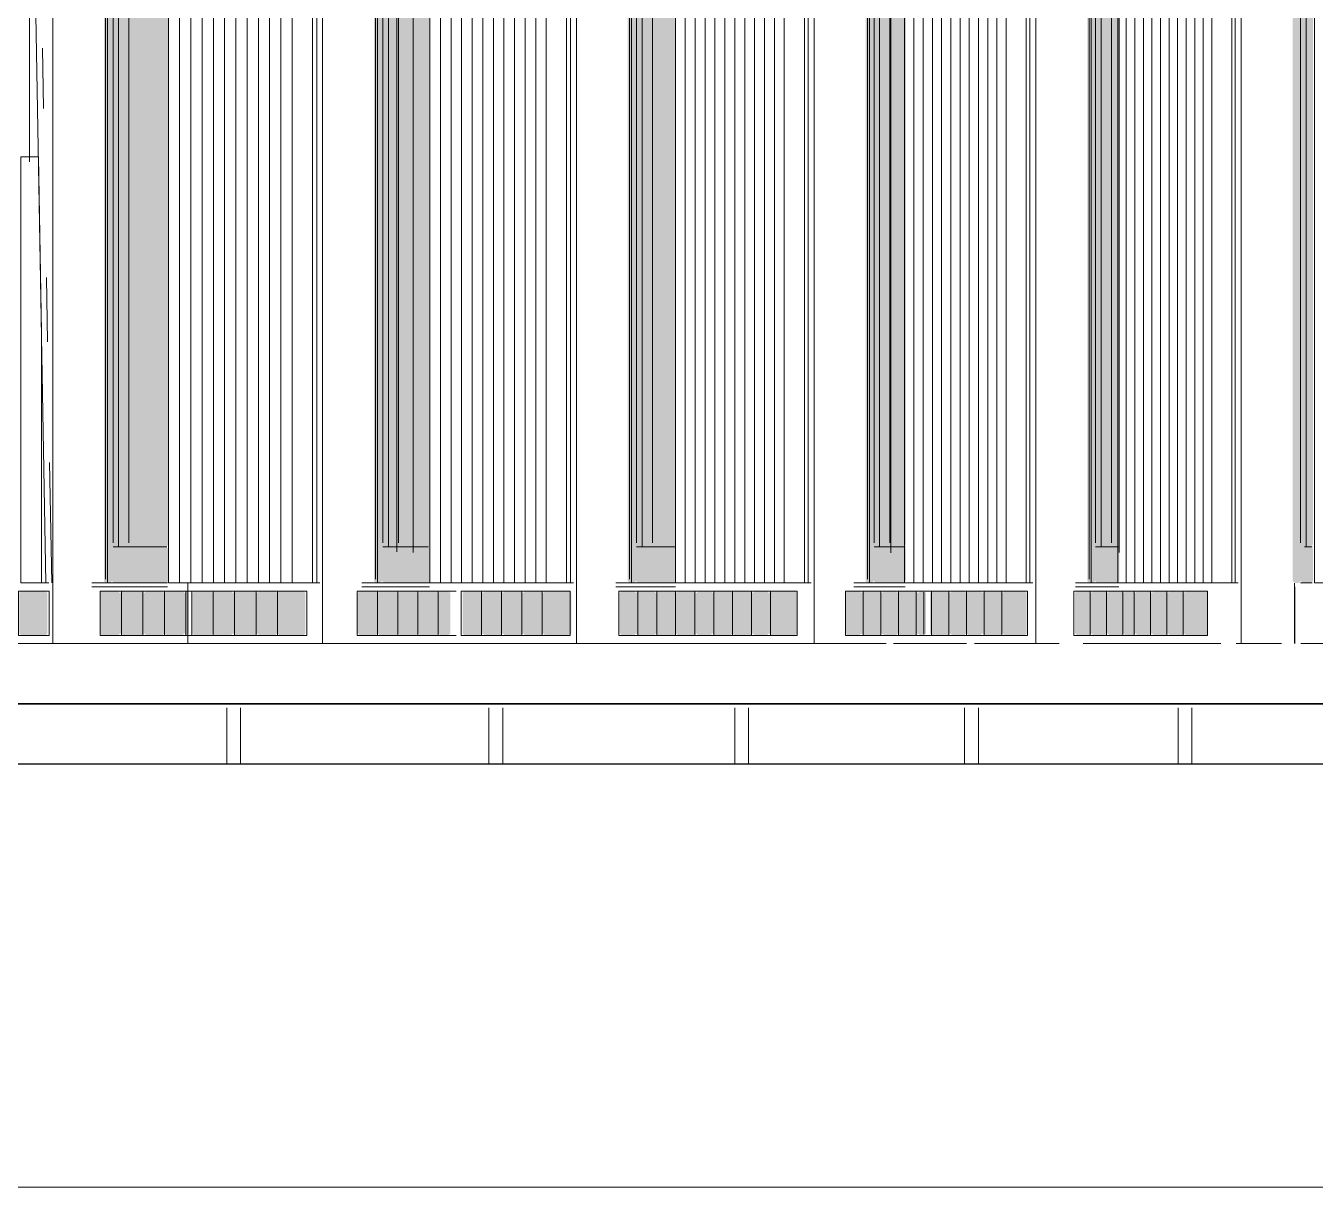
# Model space of a CAD drawing. Header units: millimetres. Extents: x 0 to 84100, y 0 to 59400.
# Drawn here: x 24186 to 27386, y 29193 to 32076 of the extents above; entities that cross this region are included whole.
import ezdxf

# ---------------------------------------------------------------- set-up
doc = ezdxf.new("R2010")
doc.units = ezdxf.units.MM
for name, color, linetype, lineweight in [('01_切断（構造・壁）', 7, 'Continuous', 35), ('09_立面の外形', 7, 'Continuous', 30), ('10_見えがかり', 7, 'Continuous', 13), ('12_見えがかり（ガラス）', 5, 'Continuous', 9), ('50_寸法', 3, 'Continuous', 9)]:
    doc.layers.add(name, color=color, linetype=linetype, lineweight=lineweight)

msp = doc.modelspace()

# ---------------------------------------------------------------- hatches: boundary and pattern name
at = {"layer": '10_見えがかり', "true_color": 0xe9dcc4}
for points in [[(24400.3, 33068.1), (24400.3, 33008.1), (24405.3, 33003.1), (24425.3, 33003.1), (24420.3, 32998.1), (24420.3, 30788.1), (24425.3, 30783.1), (24405.3, 30783.1), (24400.3, 30778.1), (24400.3, 30698.1), (24395.3, 30693.1), (24385.3, 30693.1), (24380.3, 30698.1), (24380.3, 33068.1), (24385.3, 33073.1), (24395.3, 33073.1)], [(25070.3, 33068.1), (25070.3, 33008.1), (25075.3, 33003.1), (25095.3, 33003.1), (25090.3, 32998.1), (25090.3, 30788.1), (25095.3, 30783.1), (25075.3, 30783.1), (25070.3, 30778.1), (25070.3, 30698.1), (25065.3, 30693.1), (25055.3, 30693.1), (25050.3, 30698.1), (25050.3, 33068.1), (25055.3, 33073.1), (25065.3, 33073.1)], [(25700.3, 33068.1), (25700.3, 33008.1), (25705.3, 33003.1), (25725.3, 33003.1), (25720.3, 32998.1), (25720.3, 30788.1), (25725.3, 30783.1), (25705.3, 30783.1), (25700.3, 30778.1), (25700.3, 30698.1), (25695.3, 30693.1), (25685.3, 30693.1), (25680.3, 30698.1), (25680.3, 33068.1), (25685.3, 33073.1), (25695.3, 33073.1)], [(26290.3, 33068.1), (26290.3, 33008.1), (26295.3, 33003.1), (26305.3, 33003.1), (26300.3, 32998.1), (26300.3, 30788.1), (26305.3, 30783.1), (26295.3, 30783.1), (26290.3, 30778.1), (26290.3, 30698.1), (26285.3, 30693.1), (26275.3, 30693.1), (26270.3, 30698.1), (26270.3, 33068.1), (26275.3, 33073.1), (26285.3, 33073.1)], [(26840.3, 33068.1), (26840.3, 33008.1), (26845.3, 33003.1), (26855.3, 33003.1), (26850.3, 32998.1), (26850.3, 30788.1), (26855.3, 30783.1), (26845.3, 30783.1), (26840.3, 30778.1), (26840.3, 30698.1), (26835.3, 30693.1), (26825.3, 30693.1), (26820.3, 30698.1), (26820.3, 33068.1), (26825.3, 33073.1), (26835.3, 33073.1)], [(27350.3, 33068.1), (27350.3, 33008.1), (27355.3, 33003.1), (27365.3, 33003.1), (27360.3, 32998.1), (27360.3, 30788.1), (27365.3, 30783.1), (27355.3, 30783.1), (27350.3, 30778.1), (27350.3, 30698.1), (27345.3, 30693.1), (27335.3, 30693.1), (27330.3, 30698.1), (27330.3, 33068.1), (27335.3, 33073.1), (27345.3, 33073.1)], [(24540.3, 30778.1), (24540.3, 30698.1), (24535.3, 30693.1), (24405.3, 30693.1), (24400.3, 30698.1), (24400.3, 30778.1), (24405.3, 30783.1), (24425.3, 30783.1), (24535.3, 30783.1)], [(25190.3, 30778.1), (25190.3, 30698.1), (25185.3, 30693.1), (25075.3, 30693.1), (25070.3, 30698.1), (25070.3, 30778.1), (25075.3, 30783.1), (25095.3, 30783.1), (25185.3, 30783.1)], [(25800.3, 30778.1), (25800.3, 30698.1), (25795.3, 30693.1), (25705.3, 30693.1), (25700.3, 30698.1), (25700.3, 30778.1), (25705.3, 30783.1), (25725.3, 30783.1), (25795.3, 30783.1)], [(26370.3, 30778.1), (26370.3, 30698.1), (26365.3, 30693.1), (26295.3, 30693.1), (26290.3, 30698.1), (26290.3, 30778.1), (26295.3, 30783.1), (26305.3, 30783.1), (26365.3, 30783.1)], [(26900.3, 30778.1), (26900.3, 30698.1), (26895.3, 30693.1), (26845.3, 30693.1), (26840.3, 30698.1), (26840.3, 30778.1), (26845.3, 30783.1), (26855.3, 30783.1), (26895.3, 30783.1)], [(27380.3, 30778.1), (27380.3, 30698.1), (27375.3, 30693.1), (27355.3, 30693.1), (27350.3, 30698.1), (27350.3, 30778.1), (27355.3, 30783.1), (27365.3, 30783.1), (27375.3, 30783.1)], [(24240.3, 30668.1), (24240.3, 30568.1), (24235.3, 30563.1), (24175.3, 30563.1), (24170.3, 30568.1), (24170.3, 30668.1), (24175.3, 30673.1), (24235.3, 30673.1)], [(24420.3, 30668.1), (24420.3, 30568.1), (24415.3, 30563.1), (24375.3, 30563.1), (24370.3, 30568.1), (24370.3, 30668.1), (24375.3, 30673.1), (24415.3, 30673.1)], [(24480.3, 30668.1), (24480.3, 30568.1), (24475.3, 30563.1), (24425.3, 30563.1), (24420.3, 30568.1), (24420.3, 30668.1), (24425.3, 30673.1), (24475.3, 30673.1)], [(24530.3, 30668.1), (24530.3, 30568.1), (24525.3, 30563.1), (24485.3, 30563.1), (24480.3, 30568.1), (24480.3, 30668.1), (24485.3, 30673.1), (24525.3, 30673.1)], [(24580.3, 30668.1), (24580.3, 30568.1), (24575.3, 30563.1), (24535.3, 30563.1), (24530.3, 30568.1), (24530.3, 30668.1), (24535.3, 30673.1), (24575.3, 30673.1)], [(24590.3, 30668.1), (24590.3, 30568.1), (24585.3, 30563.1), (24580.3, 30568.1), (24580.3, 30668.1), (24585.3, 30673.1)], [(24650.3, 30668.1), (24650.3, 30568.1), (24645.3, 30563.1), (24605.3, 30563.1), (24600.3, 30568.1), (24600.3, 30668.1), (24605.3, 30673.1), (24645.3, 30673.1)], [(24700.3, 30668.1), (24700.3, 30568.1), (24695.3, 30563.1), (24655.3, 30563.1), (24650.3, 30568.1), (24650.3, 30668.1), (24655.3, 30673.1), (24695.3, 30673.1)], [(24760.3, 30668.1), (24760.3, 30568.1), (24755.3, 30563.1), (24705.3, 30563.1), (24700.3, 30568.1), (24700.3, 30668.1), (24705.3, 30673.1), (24755.3, 30673.1)], [(24810.3, 30668.1), (24810.3, 30568.1), (24805.3, 30563.1), (24765.3, 30563.1), (24760.3, 30568.1), (24760.3, 30668.1), (24765.3, 30673.1), (24805.3, 30673.1)], [(24880.3, 30668.1), (24880.3, 30568.1), (24875.3, 30563.1), (24815.3, 30563.1), (24810.3, 30568.1), (24810.3, 30668.1), (24815.3, 30673.1), (24875.3, 30673.1)], [(25060.3, 30668.1), (25060.3, 30568.1), (25055.3, 30563.1), (25015.3, 30563.1), (25010.3, 30568.1), (25010.3, 30668.1), (25015.3, 30673.1), (25055.3, 30673.1)], [(25110.3, 30668.1), (25110.3, 30568.1), (25105.3, 30563.1), (25065.3, 30563.1), (25060.3, 30568.1), (25060.3, 30668.1), (25065.3, 30673.1), (25105.3, 30673.1)], [(25160.3, 30668.1), (25160.3, 30568.1), (25155.3, 30563.1), (25115.3, 30563.1), (25110.3, 30568.1), (25110.3, 30668.1), (25115.3, 30673.1), (25155.3, 30673.1)], [(25210.3, 30668.1), (25210.3, 30568.1), (25205.3, 30563.1), (25165.3, 30563.1), (25160.3, 30568.1), (25160.3, 30668.1), (25165.3, 30673.1), (25205.3, 30673.1)], [(25240.3, 30668.1), (25240.3, 30568.1), (25235.3, 30563.1), (25215.3, 30563.1), (25210.3, 30568.1), (25210.3, 30668.1), (25215.3, 30673.1), (25235.3, 30673.1)], [(25320.3, 30668.1), (25320.3, 30568.1), (25315.3, 30563.1), (25275.3, 30563.1), (25270.3, 30568.1), (25270.3, 30668.1), (25275.3, 30673.1), (25315.3, 30673.1)], [(25370.3, 30668.1), (25370.3, 30568.1), (25365.3, 30563.1), (25325.3, 30563.1), (25320.3, 30568.1), (25320.3, 30668.1), (25325.3, 30673.1), (25365.3, 30673.1)], [(25420.3, 30668.1), (25420.3, 30568.1), (25415.3, 30563.1), (25375.3, 30563.1), (25370.3, 30568.1), (25370.3, 30668.1), (25375.3, 30673.1), (25415.3, 30673.1)], [(25470.3, 30668.1), (25470.3, 30568.1), (25465.3, 30563.1), (25425.3, 30563.1), (25420.3, 30568.1), (25420.3, 30668.1), (25425.3, 30673.1), (25465.3, 30673.1)], [(25540.3, 30668.1), (25540.3, 30568.1), (25535.3, 30563.1), (25475.3, 30563.1), (25470.3, 30568.1), (25470.3, 30668.1), (25475.3, 30673.1), (25535.3, 30673.1)], [(25700.3, 30668.1), (25700.3, 30568.1), (25695.3, 30563.1), (25665.3, 30563.1), (25660.3, 30568.1), (25660.3, 30668.1), (25665.3, 30673.1), (25695.3, 30673.1)], [(25750.3, 30668.1), (25750.3, 30568.1), (25745.3, 30563.1), (25705.3, 30563.1), (25700.3, 30568.1), (25700.3, 30668.1), (25705.3, 30673.1), (25745.3, 30673.1)], [(25800.3, 30668.1), (25800.3, 30568.1), (25795.3, 30563.1), (25755.3, 30563.1), (25750.3, 30568.1), (25750.3, 30668.1), (25755.3, 30673.1), (25795.3, 30673.1)], [(25850.3, 30668.1), (25850.3, 30568.1), (25845.3, 30563.1), (25805.3, 30563.1), (25800.3, 30568.1), (25800.3, 30668.1), (25805.3, 30673.1), (25845.3, 30673.1)], [(25890.3, 30668.1), (25890.3, 30568.1), (25885.3, 30563.1), (25855.3, 30563.1), (25850.3, 30568.1), (25850.3, 30668.1), (25855.3, 30673.1), (25885.3, 30673.1)], [(25940.3, 30668.1), (25940.3, 30568.1), (25935.3, 30563.1), (25895.3, 30563.1), (25890.3, 30568.1), (25890.3, 30668.1), (25895.3, 30673.1), (25935.3, 30673.1)], [(25990.3, 30668.1), (25990.3, 30568.1), (25985.3, 30563.1), (25945.3, 30563.1), (25940.3, 30568.1), (25940.3, 30668.1), (25945.3, 30673.1), (25985.3, 30673.1)], [(26030.3, 30668.1), (26030.3, 30568.1), (26025.3, 30563.1), (25995.3, 30563.1), (25990.3, 30568.1), (25990.3, 30668.1), (25995.3, 30673.1), (26025.3, 30673.1)], [(26100.3, 30668.1), (26100.3, 30568.1), (26095.3, 30563.1), (26035.3, 30563.1), (26030.3, 30568.1), (26030.3, 30668.1), (26035.3, 30673.1), (26095.3, 30673.1)], [(26260.3, 30668.1), (26260.3, 30568.1), (26255.3, 30563.1), (26225.3, 30563.1), (26220.3, 30568.1), (26220.3, 30668.1), (26225.3, 30673.1), (26255.3, 30673.1)], [(26310.3, 30668.1), (26310.3, 30568.1), (26305.3, 30563.1), (26265.3, 30563.1), (26260.3, 30568.1), (26260.3, 30668.1), (26265.3, 30673.1), (26305.3, 30673.1)], [(26350.3, 30668.1), (26350.3, 30568.1), (26345.3, 30563.1), (26315.3, 30563.1), (26310.3, 30568.1), (26310.3, 30668.1), (26315.3, 30673.1), (26345.3, 30673.1)], [(26400.3, 30668.1), (26400.3, 30568.1), (26395.3, 30563.1), (26355.3, 30563.1), (26350.3, 30568.1), (26350.3, 30668.1), (26355.3, 30673.1), (26395.3, 30673.1)], [(26420.3, 30668.1), (26420.3, 30568.1), (26415.3, 30563.1), (26405.3, 30563.1), (26400.3, 30568.1), (26400.3, 30668.1), (26405.3, 30673.1), (26415.3, 30673.1)], [(26480.3, 30668.1), (26480.3, 30568.1), (26475.3, 30563.1), (26435.3, 30563.1), (26430.3, 30568.1), (26430.3, 30668.1), (26435.3, 30673.1), (26475.3, 30673.1)], [(26520.3, 30668.1), (26520.3, 30568.1), (26515.3, 30563.1), (26485.3, 30563.1), (26480.3, 30568.1), (26480.3, 30668.1), (26485.3, 30673.1), (26515.3, 30673.1)], [(26560.3, 30668.1), (26560.3, 30568.1), (26555.3, 30563.1), (26525.3, 30563.1), (26520.3, 30568.1), (26520.3, 30668.1), (26525.3, 30673.1), (26555.3, 30673.1)], [(26610.3, 30668.1), (26610.3, 30568.1), (26605.3, 30563.1), (26565.3, 30563.1), (26560.3, 30568.1), (26560.3, 30668.1), (26565.3, 30673.1), (26605.3, 30673.1)], [(26670.3, 30668.1), (26670.3, 30568.1), (26665.3, 30563.1), (26615.3, 30563.1), (26610.3, 30568.1), (26610.3, 30668.1), (26615.3, 30673.1), (26665.3, 30673.1)], [(26830.3, 30668.1), (26830.3, 30568.1), (26825.3, 30563.1), (26795.3, 30563.1), (26790.3, 30568.1), (26790.3, 30668.1), (26795.3, 30673.1), (26825.3, 30673.1)], [(26870.3, 30668.1), (26870.3, 30568.1), (26865.3, 30563.1), (26835.3, 30563.1), (26830.3, 30568.1), (26830.3, 30668.1), (26835.3, 30673.1), (26865.3, 30673.1)], [(26910.3, 30668.1), (26910.3, 30568.1), (26905.3, 30563.1), (26875.3, 30563.1), (26870.3, 30568.1), (26870.3, 30668.1), (26875.3, 30673.1), (26905.3, 30673.1)], [(26940.3, 30668.1), (26940.3, 30568.1), (26935.3, 30563.1), (26915.3, 30563.1), (26910.3, 30568.1), (26910.3, 30668.1), (26915.3, 30673.1), (26935.3, 30673.1)], [(26980.3, 30668.1), (26980.3, 30568.1), (26975.3, 30563.1), (26945.3, 30563.1), (26940.3, 30568.1), (26940.3, 30668.1), (26945.3, 30673.1), (26975.3, 30673.1)], [(27020.3, 30668.1), (27020.3, 30568.1), (27015.3, 30563.1), (26985.3, 30563.1), (26980.3, 30568.1), (26980.3, 30668.1), (26985.3, 30673.1), (27015.3, 30673.1)], [(27060.3, 30668.1), (27060.3, 30568.1), (27055.3, 30563.1), (27025.3, 30563.1), (27020.3, 30568.1), (27020.3, 30668.1), (27025.3, 30673.1), (27055.3, 30673.1)], [(27120.3, 30668.1), (27120.3, 30568.1), (27115.3, 30563.1), (27065.3, 30563.1), (27060.3, 30568.1), (27060.3, 30668.1), (27065.3, 30673.1), (27115.3, 30673.1)]]:
    msp.add_hatch(color=8, dxfattribs=at).paths.add_polyline_path(points)
at = {"layer": '12_見えがかり（ガラス）', "true_color": 0xdce9f2}
for points in [[(24535.3, 33003.1), (24540.3, 32998.1), (24540.3, 30788.1), (24535.3, 30783.1), (24425.3, 30783.1), (24420.3, 30788.1), (24420.3, 32998.1), (24425.3, 33003.1)], [(25185.3, 33003.1), (25190.3, 32998.1), (25190.3, 30788.1), (25185.3, 30783.1), (25095.3, 30783.1), (25090.3, 30788.1), (25090.3, 32998.1), (25095.3, 33003.1)], [(25795.3, 33003.1), (25800.3, 32998.1), (25800.3, 30788.1), (25795.3, 30783.1), (25725.3, 30783.1), (25720.3, 30788.1), (25720.3, 32998.1), (25725.3, 33003.1)], [(26365.3, 33003.1), (26370.3, 32998.1), (26370.3, 30788.1), (26365.3, 30783.1), (26305.3, 30783.1), (26300.3, 30788.1), (26300.3, 32998.1), (26305.3, 33003.1)], [(26895.3, 33003.1), (26900.3, 32998.1), (26900.3, 30788.1), (26895.3, 30783.1), (26855.3, 30783.1), (26850.3, 30788.1), (26850.3, 32998.1), (26855.3, 33003.1)], [(27375.3, 33003.1), (27380.3, 32998.1), (27380.3, 30788.1), (27375.3, 30783.1), (27365.3, 30783.1), (27360.3, 30788.1), (27360.3, 32998.1), (27365.3, 33003.1)]]:
    msp.add_hatch(color=8, dxfattribs=at).paths.add_polyline_path(points)

# ---------------------------------------------------------------- linework, layer by layer
at = {"layer": '01_切断（構造・壁）'}
msp.add_lwpolyline([(18470.3, 30393.1), (61629.7, 30393.1)], dxfattribs=at)
at = {"layer": '09_立面の外形'}
msp.add_lwpolyline([(44201.7, 30243.1), (22891.4, 30243.1)], dxfattribs=at)
at = {"layer": '10_見えがかり'}
for points in [[(24664.4, 30693.1), (24624, 30693.1), (24624, 33378.1)], [(24614.4, 30693.1), (24568.2, 30693.1), (24568.2, 33346.3)], [(24634.4, 30693.1), (24596.1, 30693.1), (24596.1, 33344.9)], [(25234.4, 30693.1), (25189.2, 30693.1), (25189.2, 33346.8)], [(27144.4, 30693.1), (27108.4, 30693.1), (27108.4, 33346.5)], [(24193.5, 33335.7), (24193.5, 33138.1), (24196, 32995.6), (24196, 31738.2)], [(24584.4, 30693.1), (24540.3, 30693.1), (24540.3, 33337.2)], [(24694.4, 30693.1), (24651.9, 30693.1), (24651.9, 33337.7)], [(24724.4, 30693.1), (24679.8, 30693.1), (24679.8, 33337.1)], [(24754.4, 30693.1), (24707.8, 30693.1), (24707.8, 33336.1)], [(24774.4, 30693.1), (24735.7, 30693.1), (24735.7, 33334.6)], [(24804.4, 30693.1), (24763.6, 30693.1), (24763.6, 33338)], [(24834.4, 30693.1), (24791.5, 30693.1), (24791.5, 33337.6)], [(24864.4, 30693.1), (24863.1, 30693.1), (24826.6, 30693.1), (24819.4, 30693.1), (24819.4, 33336.9)], [(25254.4, 30693.1), (25215.5, 30693.1), (25215.5, 33334.4)], [(25284.4, 30693.1), (25241.7, 30693.1), (25241.7, 33337.7)], [(25304.4, 30693.1), (25268, 30693.1), (25268, 33336.2)], [(25334.4, 30693.1), (25294.2, 30693.1), (25294.2, 33338.1)], [(25364.4, 30693.1), (25320.5, 30693.1), (25320.5, 33337.3)], [(25384.4, 30693.1), (25346.7, 30693.1), (25346.7, 33335.4)], [(25414.4, 30693.1), (25372.9, 30693.1), (25372.9, 33337.9)], [(25444.4, 30693.1), (25399.2, 30693.1), (25399.2, 33336.8)], [(25464.4, 30693.1), (25425.4, 30693.1), (25425.4, 33334.4)], [(25494.4, 30693.1), (25458.4, 30693.1), (25451.7, 30693.1), (25451.7, 33337.7)], [(25834.4, 30693.1), (25798.3, 30693.1), (25798.3, 33336.4)], [(25864.4, 30693.1), (25822.9, 30693.1), (25822.9, 33337.9)], [(25884.4, 30693.1), (25847.5, 30693.1), (25847.5, 33335.9)], [(25914.4, 30693.1), (25872, 30693.1), (25872, 33337.8)], [(25934.4, 30693.1), (25896.6, 30693.1), (25896.6, 33335.3)], [(25964.4, 30693.1), (25921.2, 30693.1), (25921.2, 33337.6)], [(25984.4, 30693.1), (25945.8, 30693.1), (25945.8, 33334.7)], [(26004.4, 30693.1), (25970.4, 30693.1), (25970.4, 33337.3)], [(26034.4, 30693.1), (25995, 30693.1), (25995, 33338.1)], [(26054.4, 30693.1), (26019.6, 30693.1), (26019.6, 33317)], [(26084.4, 30693.1), (26050.5, 30693.1), (26044.1, 30693.1), (26044.1, 33338.1)], [(26404.4, 30693.1), (26367.3, 30693.1), (26367.3, 33335.8)], [(26424.4, 30693.1), (26390.2, 30693.1), (26390.2, 33337.2)], [(26454.4, 30693.1), (26413.1, 30693.1), (26413.1, 33337.9)], [(26474.4, 30693.1), (26436, 30693.1), (26436, 33334.9)], [(26494.4, 30693.1), (26458.9, 30693.1), (26458.9, 33336.7)], [(26514.4, 30693.1), (26481.8, 30693.1), (26481.8, 33327.7)], [(26544.4, 30693.1), (26504.7, 30693.1), (26504.7, 33338.1)], [(26564.4, 30693.1), (26527.6, 30693.1), (26527.6, 33316)], [(26584.4, 30693.1), (26550.5, 30693.1), (26550.5, 33337.3)], [(26614.4, 30693.1), (26573.4, 30693.1), (26573.4, 33338)], [(26596.3, 30693.1), (26596.3, 33335.1)], [(26934.4, 30693.1), (26896.1, 30693.1), (26896.1, 33324.9)], [(27054.4, 30693.1), (27023.5, 30693.1), (27023.5, 33338)], [(27084.4, 30693.1), (27044.7, 30693.1), (27044.7, 33338.1)], [(27104.4, 30693.1), (27066, 30693.1), (27066, 33334.9)], [(27124.4, 30693.1), (27087.2, 30693.1), (27087.2, 33335.7)], [(27414.4, 30693.1), (27384.4, 30693.1), (27384.4, 33338.1)], [(26954.4, 30693.1), (26917.3, 30693.1), (26917.3, 33305.8)], [(26974.4, 30693.1), (26938.6, 30693.1), (26938.6, 33286.5)], [(26994.4, 30693.1), (26959.8, 30693.1), (26959.8, 33267.1)], [(27014.4, 30693.1), (26981, 30693.1), (26981, 33247.5)], [(27034.4, 30693.1), (27002.3, 30693.1), (27002.3, 33227.8)], [(24236.2, 30693.1), (24193.5, 33138.1)], [(24253.4, 30543.1), (24253.4, 33138.1)], [(24898.2, 33138.1), (24898.2, 30693.1), (24847.3, 30693.1), (24847.3, 33138.1), (24898.2, 33138.1)], [(24908.6, 33138.1), (24908.6, 30693.1)], [(24923.1, 30543.1), (24923.1, 33138.1)], [(24923.1, 30693.1), (24923.1, 33138.1)], [(25528.5, 33138.1), (25528.5, 30693.1), (25477.9, 30693.1), (25477.9, 33138.1), (25528.5, 33138.1)], [(25538.3, 33138.1), (25538.3, 30693.1)], [(25552.9, 30543.1), (25552.9, 33138.1)], [(25552.9, 30693.1), (25552.9, 33138.1)], [(26119, 33138.1), (26119, 30693.1), (26068.7, 30693.1), (26068.7, 33138.1), (26119, 33138.1)], [(26128.2, 33138.1), (26128.2, 30693.1)], [(26142.8, 30543.1), (26142.8, 33138.1)], [(26142.8, 30693.1), (26142.8, 33138.1)], [(26669.2, 33138.1), (26669.2, 30693.1), (26619.2, 30693.1), (26619.2, 33138.1), (26669.2, 33138.1)], [(26677.7, 33138.1), (26677.7, 30693.1)], [(26692.4, 30543.1), (26692.4, 33138.1)], [(26692.4, 30693.1), (26692.4, 33138.1)], [(27179.4, 33138.1), (27179.4, 30693.1), (27129.7, 30693.1), (27129.7, 33138.1), (27179.4, 33138.1)], [(27187.3, 33138.1), (27187.3, 30693.1)], [(27202, 30543.1), (27202, 33138.1)], [(27202, 30693.1), (27202, 33138.1)], [(24384.2, 30702.8), (24384.2, 33068.3)], [(24389, 33068.1), (24389, 30693.1)], [(25054.2, 30702.8), (25054.2, 33068.3)], [(25059.2, 33068.1), (25059.2, 30693.1)], [(25684.6, 30702.8), (25684.6, 33068.3)], [(25689.5, 33068.1), (25689.5, 30693.1)], [(26274.8, 30702.8), (26274.8, 33068.3)], [(26279.8, 33068.1), (26279.8, 30693.1)], [(26825, 30702.8), (26825, 33068.3)], [(26830, 33068.1), (26830, 30693.1)], [(24403.3, 30792.9), (24403.3, 32998.3)], [(24442.1, 30792.9), (24442.1, 32998.3)], [(25072.5, 30792.9), (25072.5, 32998.3)], [(25107.3, 30770.5), (25107.3, 33012.1), (25127.5, 33012.1)], [(25111.5, 30792.9), (25111.5, 32998.3)], [(25147.9, 33012.1), (25147.9, 30768.4)], [(25702.2, 30792.9), (25702.2, 32998.3)], [(25741.3, 30792.9), (25741.3, 32998.3)], [(26291.4, 30792.9), (26291.4, 32998.3)], [(26330.7, 30792.9), (26330.7, 32998.3)], [(26333, 30768.3), (26333, 33017.9)], [(26840.9, 30792.9), (26840.9, 32998.3)], [(26880.2, 30792.9), (26880.2, 32998.3)], [(27349.7, 30792.9), (27349.7, 32998.3)], [(26899.2, 32980.4), (26899.2, 30768.7)], [(24230.2, 31870.7), (24227.6, 32020.4)], [(24225.4, 30693.1), (24174.2, 30693.1), (24174.2, 31750.8), (24217.8, 31750.8), (24225.4, 31315.5), (24225.4, 30693.1)], [(24240.3, 31291.9), (24237.5, 31451.6)], [(24250.7, 30693.1), (24245.5, 30992.5)], [(24532.6, 30783.1), (24403.3, 30783.1)], [(25182.3, 30783.1), (25072.5, 30783.1)], [(25798.9, 30783.1), (25702.2, 30783.1)], [(26368.9, 30783.1), (26291.4, 30783.1)], [(26899, 30783.1), (26840.9, 30783.1)], [(27378.8, 30783.1), (27359.4, 30783.1)], [(24226.5, 30693.1), (24236.2, 30693.1)], [(24243.5, 30693.1), (24236.2, 30693.1)], [(24359.1, 30693.1), (24350.6, 30693.1)], [(24350.6, 30693.1), (24537.8, 30693.1)], [(24588.2, 30543.1), (24588.2, 30692.8)], [(24908.6, 30693.1), (24898.7, 30693.1)], [(24915.9, 30693.1), (24908.6, 30693.1)], [(25029.1, 30693.1), (25020.6, 30693.1)], [(25020.6, 30693.1), (25188, 30693.1)], [(25538.3, 30693.1), (25528.4, 30693.1)], [(25545.6, 30693.1), (25538.3, 30693.1)], [(25659.3, 30693.1), (25650.8, 30693.1)], [(25650.8, 30693.1), (25798.3, 30693.1)], [(26128.2, 30693.1), (26118.3, 30693.1)], [(26135.5, 30693.1), (26128.2, 30693.1)], [(26249.5, 30693.1), (26240.9, 30693.1)], [(26240.9, 30693.1), (26368.6, 30693.1)], [(26634.4, 30693.1), (26602.2, 30693.1), (26596.3, 30693.1)], [(26677.7, 30693.1), (26667.9, 30693.1)], [(26685, 30693.1), (26677.7, 30693.1)], [(26799.5, 30693.1), (26790.9, 30693.1)], [(26790.9, 30693.1), (26898.7, 30693.1)], [(27187.3, 30693.1), (27177.5, 30693.1)], [(27194.6, 30693.1), (27187.3, 30693.1)], [(27334.8, 30543.1), (27334.8, 30692.9)], [(27378.8, 30693.1), (27349.7, 30693.1)], [(24168.6, 30673.1), (24244.4, 30673.1), (24244.4, 30563.1), (24168.6, 30563.1), (24168.6, 30673.1)], [(24359.1, 30683.1), (24350.6, 30683.1)], [(24350.6, 30683.1), (24537.8, 30683.1)], [(24359.1, 30683.1), (24350.6, 30683.1)], [(24537.8, 30683.1), (24350.6, 30683.1)], [(24370.8, 30673.1), (24434.4, 30673.1)], [(24434.4, 30563.1), (24370.8, 30563.1), (24370.8, 30673.1)], [(24424.1, 30673.1), (24494.4, 30673.1)], [(24494.4, 30563.1), (24424.1, 30563.1), (24424.1, 30673.1)], [(24477.3, 30673.1), (24544.4, 30673.1)], [(24544.4, 30563.1), (24477.3, 30563.1), (24477.3, 30673.1)], [(24530.6, 30673.1), (24594.4, 30673.1)], [(24594.4, 30563.1), (24530.6, 30563.1), (24530.6, 30673.1)], [(24583.9, 30673.1), (24604.4, 30673.1)], [(24604.4, 30563.1), (24583.9, 30563.1), (24583.9, 30673.1)], [(24598.2, 30673.1), (24664.4, 30673.1)], [(24664.4, 30563.1), (24598.2, 30563.1), (24598.2, 30673.1)], [(24651.4, 30673.1), (24714.4, 30673.1)], [(24714.4, 30563.1), (24651.4, 30563.1), (24651.4, 30673.1)], [(24704.6, 30673.1), (24774.4, 30673.1)], [(24774.4, 30563.1), (24704.6, 30563.1), (24704.6, 30673.1)], [(24757.9, 30673.1), (24824.4, 30673.1)], [(24824.4, 30563.1), (24757.9, 30563.1), (24757.9, 30673.1)], [(24811.1, 30673.1), (24883.8, 30673.1), (24883.8, 30563.1), (24811.1, 30563.1), (24811.1, 30673.1)], [(25009.1, 30673.1), (25074.4, 30673.1)], [(25074.4, 30563.1), (25009.1, 30563.1), (25009.1, 30673.1)], [(25029.1, 30683.1), (25020.6, 30683.1)], [(25020.6, 30683.1), (25188, 30683.1)], [(25020.6, 30683.1), (25029.1, 30683.1)], [(25020.6, 30683.1), (25188, 30683.1)], [(25059.2, 30673.1), (25124.4, 30673.1)], [(25124.4, 30563.1), (25059.2, 30563.1), (25059.2, 30673.1)], [(25109.3, 30673.1), (25174.4, 30673.1)], [(25174.4, 30563.1), (25109.3, 30563.1), (25109.3, 30673.1)], [(25159.4, 30673.1), (25224.4, 30673.1)], [(25224.4, 30563.1), (25159.4, 30563.1), (25159.4, 30673.1)], [(25209.5, 30673.1), (25254.4, 30673.1)], [(25254.4, 30563.1), (25209.5, 30563.1), (25209.5, 30673.1)], [(25267.2, 30673.1), (25334.4, 30673.1)], [(25334.4, 30563.1), (25267.2, 30563.1), (25267.2, 30673.1)], [(25317.3, 30673.1), (25384.4, 30673.1)], [(25384.4, 30563.1), (25317.3, 30563.1), (25317.3, 30673.1)], [(25367.3, 30673.1), (25434.4, 30673.1)], [(25434.4, 30563.1), (25367.3, 30563.1), (25367.3, 30673.1)], [(25417.4, 30673.1), (25484.4, 30673.1)], [(25484.4, 30563.1), (25417.4, 30563.1), (25417.4, 30673.1)], [(25467.5, 30673.1), (25537, 30673.1), (25537, 30563.1), (25467.5, 30563.1), (25467.5, 30673.1)], [(25659.3, 30683.1), (25650.8, 30683.1)], [(25650.8, 30683.1), (25798.3, 30683.1)], [(25659.3, 30683.1), (25650.8, 30683.1)], [(25798.3, 30683.1), (25650.8, 30683.1)], [(25658.1, 30673.1), (25714.4, 30673.1)], [(25714.4, 30563.1), (25658.1, 30563.1), (25658.1, 30673.1)], [(25705, 30673.1), (25764.4, 30673.1)], [(25764.4, 30563.1), (25705, 30563.1), (25705, 30673.1)], [(25752, 30673.1), (25814.4, 30673.1)], [(25814.4, 30563.1), (25752, 30563.1), (25752, 30673.1)], [(25798.9, 30673.1), (25864.4, 30673.1)], [(25864.4, 30563.1), (25798.9, 30563.1), (25798.9, 30673.1)], [(25846.7, 30673.1), (25904.4, 30673.1)], [(25904.4, 30563.1), (25846.7, 30563.1), (25846.7, 30673.1)], [(25893.6, 30673.1), (25954.4, 30673.1)], [(25954.4, 30563.1), (25893.6, 30563.1), (25893.6, 30673.1)], [(25940.5, 30673.1), (26004.4, 30673.1)], [(26004.4, 30563.1), (25940.5, 30563.1), (25940.5, 30673.1)], [(25987.4, 30673.1), (26044.4, 30673.1)], [(26044.4, 30563.1), (25987.4, 30563.1), (25987.4, 30673.1)], [(26034.3, 30673.1), (26100.7, 30673.1), (26100.7, 30563.1), (26034.3, 30563.1), (26034.3, 30673.1)], [(26220.7, 30673.1), (26274.4, 30673.1)], [(26274.4, 30563.1), (26220.7, 30563.1), (26220.7, 30673.1)], [(26249.5, 30683.1), (26240.9, 30683.1)], [(26240.9, 30683.1), (26368.6, 30683.1)], [(26249.5, 30683.1), (26240.9, 30683.1)], [(26368.6, 30683.1), (26240.9, 30683.1)], [(26264.4, 30673.1), (26324.4, 30673.1)], [(26324.4, 30563.1), (26264.4, 30563.1), (26264.4, 30673.1)], [(26308.2, 30673.1), (26364.4, 30673.1)], [(26364.4, 30563.1), (26308.2, 30563.1), (26308.2, 30673.1)], [(26351.9, 30673.1), (26414.4, 30673.1)], [(26414.4, 30563.1), (26351.9, 30563.1), (26351.9, 30673.1)], [(26395.6, 30673.1), (26434.4, 30673.1)], [(26434.4, 30563.1), (26395.6, 30563.1), (26395.6, 30673.1)], [(26415.2, 30669.9), (26415.2, 30566.4)], [(26433.6, 30673.1), (26494.4, 30673.1)], [(26494.4, 30563.1), (26433.6, 30563.1), (26433.6, 30673.1)], [(26477.3, 30673.1), (26534.4, 30673.1)], [(26534.4, 30563.1), (26477.3, 30563.1), (26477.3, 30673.1)], [(26521, 30673.1), (26574.4, 30673.1)], [(26574.4, 30563.1), (26521, 30563.1), (26521, 30673.1)], [(26564.7, 30673.1), (26624.4, 30673.1)], [(26624.4, 30563.1), (26564.7, 30563.1), (26564.7, 30673.1)], [(26608.4, 30673.1), (26671.7, 30673.1), (26671.7, 30563.1), (26608.4, 30563.1), (26608.4, 30673.1)], [(26787.4, 30673.1), (26844.4, 30673.1)], [(26844.4, 30563.1), (26787.4, 30563.1), (26787.4, 30673.1)], [(26898.7, 30683.1), (26790.9, 30683.1)], [(26799.4, 30683.1), (26790.9, 30683.1)], [(26790.9, 30683.1), (26799.5, 30683.1)], [(26790.9, 30683.1), (26898.7, 30683.1)], [(26827.9, 30673.1), (26884.4, 30673.1)], [(26884.4, 30563.1), (26827.9, 30563.1), (26827.9, 30673.1)], [(26868.4, 30673.1), (26924.4, 30673.1)], [(26924.4, 30563.1), (26868.4, 30563.1), (26868.4, 30673.1)], [(26908.9, 30673.1), (26954.4, 30673.1)], [(26954.4, 30563.1), (26908.9, 30563.1), (26908.9, 30673.1)], [(26937.1, 30673.1), (26994.4, 30673.1)], [(26994.4, 30563.1), (26937.1, 30563.1), (26937.1, 30673.1)], [(26977.6, 30673.1), (27034.4, 30673.1)], [(27034.4, 30563.1), (26977.6, 30563.1), (26977.6, 30673.1)], [(27018.1, 30673.1), (27074.4, 30673.1)], [(27074.4, 30563.1), (27018.1, 30563.1), (27018.1, 30673.1)], [(27058.6, 30673.1), (27118.7, 30673.1), (27118.7, 30563.1), (27058.6, 30563.1), (27058.6, 30673.1)], [(27335.1, 30543.1), (27335.1, 30683.1)], [(24104, 30543.1), (24298.6, 30543.1)], [(24298.6, 30543.1), (24489.1, 30543.1)], [(24489.1, 30543.1), (24675.5, 30543.1)], [(24675.5, 30543.1), (24857.8, 30543.1)], [(24857.8, 30543.1), (25035.9, 30543.1)], [(25035.9, 30543.1), (25209.9, 30543.1)], [(25209.9, 30543.1), (25379.8, 30543.1)], [(25379.8, 30543.1), (25545.5, 30543.1)], [(25545.5, 30543.1), (25707, 30543.1)], [(25707, 30543.1), (25864.4, 30543.1)], [(25864.4, 30543.1), (26017.7, 30543.1)], [(26017.7, 30543.1), (26166.8, 30543.1)], [(26166.8, 30543.1), (26311.7, 30543.1)], [(26311.7, 30543.1), (26321.1, 30543.1)], [(26339.8, 30543.1), (26452.4, 30543.1)], [(26452.4, 30543.1), (26520.7, 30543.1)], [(26540.2, 30543.1), (26589, 30543.1)], [(26589, 30543.1), (26721.4, 30543.1)], [(26721.4, 30543.1), (26751, 30543.1)], [(26810.2, 30543.1), (26849.7, 30543.1)], [(26849.7, 30543.1), (26973.7, 30543.1)], [(26973.7, 30543.1), (27093.6, 30543.1)], [(27093.6, 30543.1), (27151.5, 30543.1)], [(27190.1, 30543.1), (27209.3, 30543.1)], [(27209.3, 30543.1), (27302.3, 30543.1)], [(27350.1, 30543.1), (27428.2, 30543.1)], [(24104, 30393.1), (24298.6, 30393.1)], [(24298.6, 30393.1), (24489.1, 30393.1)], [(24489.1, 30393.1), (24675.5, 30393.1)], [(24675.5, 30393.1), (24857.8, 30393.1)], [(24685.6, 30243.1), (24685.6, 30383.1)], [(24719.6, 30243.1), (24719.6, 30383.1)], [(24857.8, 30393.1), (25035.9, 30393.1)], [(25035.9, 30393.1), (25209.9, 30393.1)], [(25209.9, 30393.1), (25379.8, 30393.1)], [(25335.7, 30243.1), (25335.7, 30383.1)], [(25369.8, 30243.1), (25369.8, 30383.1)], [(25379.8, 30393.1), (25545.5, 30393.1)], [(25545.5, 30393.1), (25707, 30393.1)], [(25707, 30393.1), (25864.4, 30393.1)], [(25864.4, 30393.1), (26017.7, 30393.1)], [(25945.9, 30243.1), (25945.9, 30383.1)], [(25980.1, 30243.1), (25980.1, 30383.1)], [(26017.7, 30393.1), (26166.8, 30393.1)], [(26166.8, 30393.1), (26311.7, 30393.1)], [(26311.7, 30393.1), (26321.1, 30393.1)], [(26339.8, 30393.1), (26452.4, 30393.1)], [(26452.4, 30393.1), (26520.7, 30393.1)], [(26515.9, 30243.1), (26515.9, 30383.1)], [(26540.2, 30393.1), (26589, 30393.1)], [(26550.2, 30243.1), (26550.2, 30383.1)], [(26589, 30393.1), (26721.4, 30393.1)], [(26721.4, 30393.1), (26751, 30393.1)], [(26810.2, 30393.1), (26849.7, 30393.1)], [(26849.7, 30393.1), (26973.7, 30393.1)], [(26973.7, 30393.1), (27093.6, 30393.1)], [(27045.8, 30243.1), (27045.8, 30383.1)], [(27080.2, 30243.1), (27080.2, 30383.1)], [(27093.6, 30393.1), (27151.5, 30393.1)], [(27190.1, 30393.1), (27209.3, 30393.1)], [(27209.3, 30393.1), (27302.3, 30393.1)], [(27350.1, 30393.1), (27428.2, 30393.1)], [(24029.6, 30243.1), (24345.1, 30243.1)], [(24359.1, 30243.1), (24350.6, 30243.1)], [(24685.6, 30243.1), (24350.6, 30243.1)], [(24685.6, 30243.1), (24719.6, 30243.1)], [(24719.6, 30243.1), (25015.3, 30243.1)], [(25020.6, 30243.1), (25029.1, 30243.1)], [(25020.6, 30243.1), (25335.7, 30243.1)], [(25335.7, 30243.1), (25369.8, 30243.1)], [(25369.8, 30243.1), (25645.6, 30243.1)], [(25659.3, 30243.1), (25650.8, 30243.1)], [(25945.9, 30243.1), (25650.8, 30243.1)], [(25945.9, 30243.1), (25980.1, 30243.1)], [(25980.1, 30243.1), (26235.8, 30243.1)], [(25980.1, 30243.1), (26235.8, 30243.1)], [(26249.5, 30243.1), (26240.9, 30243.1)], [(26515.9, 30243.1), (26240.9, 30243.1)], [(26515.9, 30243.1), (26550.2, 30243.1)], [(26550.2, 30243.1), (26786, 30243.1)], [(27045.8, 30243.1), (26790.9, 30243.1)], [(26799.5, 30243.1), (26790.9, 30243.1)], [(27045.8, 30243.1), (27080.2, 30243.1)], [(27295.9, 30243.1), (27080.2, 30243.1)], [(27300.6, 30243.1), (27527.5, 30243.1)]]:
    msp.add_lwpolyline(points, dxfattribs=at)
at = {"layer": '12_見えがかり（ガラス）'}
for points in [[(24416.9, 32998.2), (24416.9, 30783.1)], [(25086.1, 32998.2), (25086.1, 30783.1)], [(25715.9, 32998.2), (25715.9, 30783.1)], [(26305.2, 32998.2), (26305.2, 30783.1)], [(26854.7, 32998.2), (26854.7, 30783.1)], [(27363.5, 32998.2), (27363.5, 30783.1)], [(24536.3, 30783.1), (24416.9, 30783.1)], [(25186, 30783.1), (25086.1, 30783.1)], [(25793.2, 30783.1), (25715.9, 30783.1)], [(26363.3, 30783.1), (26305.2, 30783.1)], [(26893.4, 30783.1), (26854.7, 30783.1)], [(27369.5, 30783.1), (27363.5, 30783.1)], [(27373.2, 30783.1), (27363.5, 30783.1)]]:
    msp.add_lwpolyline(points, dxfattribs=at)
at = {"layer": '50_寸法'}
msp.add_lwpolyline([(20970.3, 29193.1), (59129.7, 29193.1)], dxfattribs=at)

doc.saveas('drawing.dxf')
